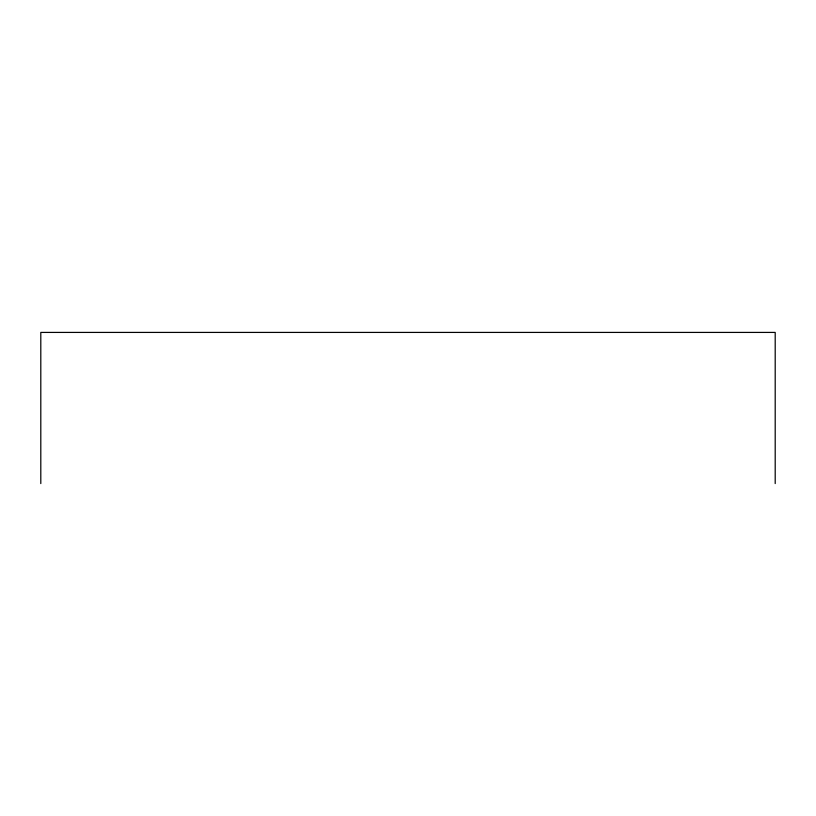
<?xml version="1.0" encoding="UTF-8"?>
<svg xmlns="http://www.w3.org/2000/svg" width="816" height="816" viewBox="0 0 816 816"><rect width="100%" height="100%" fill="white"/><g stroke="black" fill="none" stroke-linecap="round" stroke-linejoin="round"><path stroke-width="1.22" d="M775.2 483.582L775.2 332.418L40.8 332.418L40.8 483.582"/></g></svg>
